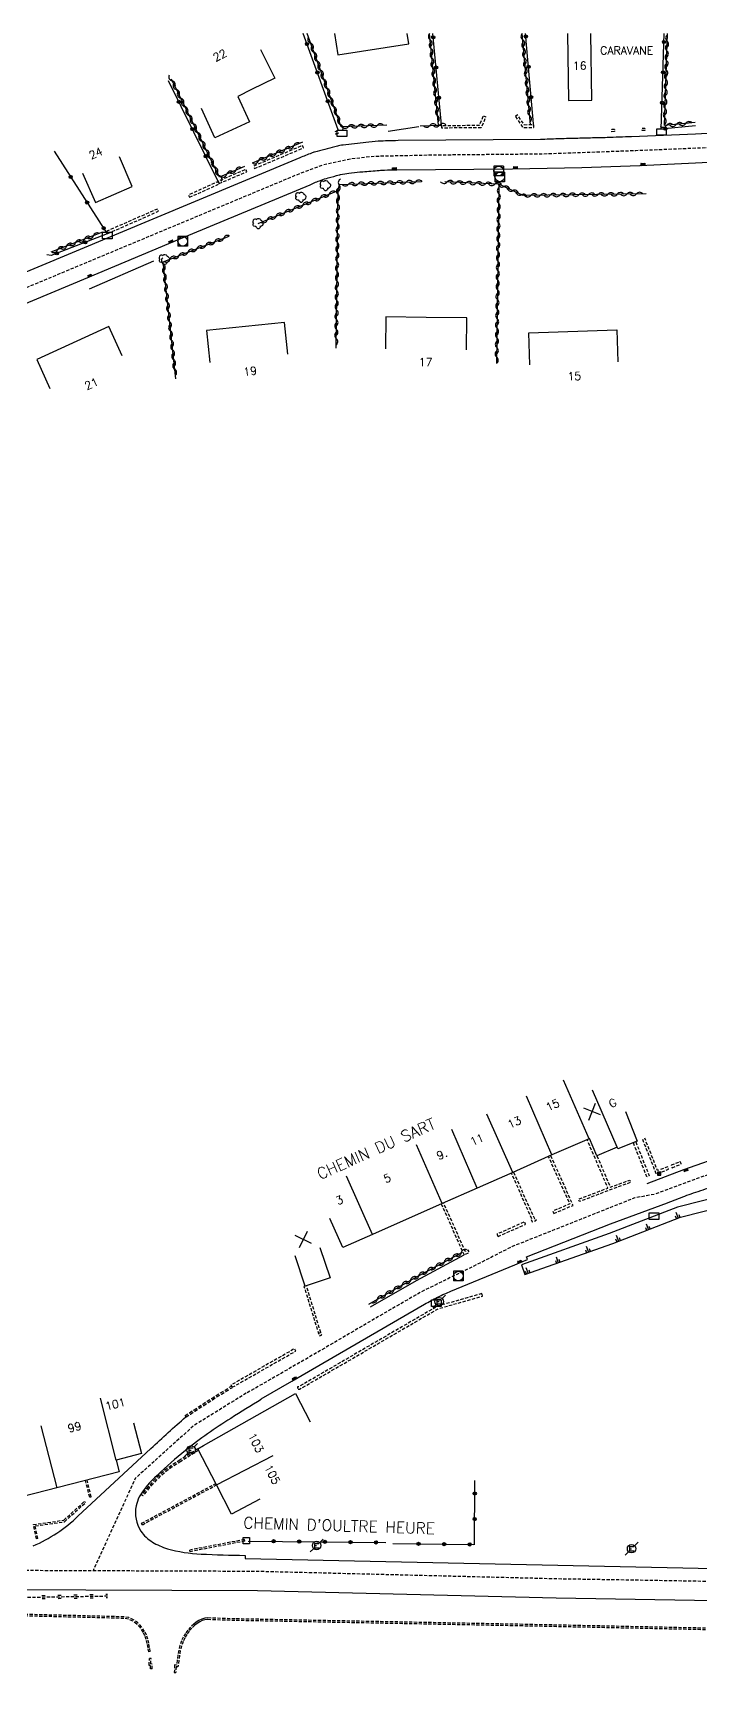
# Model space of a CAD drawing. Header units: millimetres. Extents: x 152000 to 153000, y 111999 to 113000.
# Drawn here: x 152423.6 to 152527.9, y 112739.6 to 113000 of the extents above; entities that cross this region are included whole.
import ezdxf
from ezdxf.enums import TextEntityAlignment as Align

# ---------------------------------------------------------------- set-up
doc = ezdxf.new("R2010")
doc.units = ezdxf.units.MM
doc.linetypes.add('DASHED', pattern=[0.75, 0.5, -0.25])
doc.layers.get('0').update_dxf_attribs({"linetype": 'CONTINUOUS'})
for name, color, linetype in [('W0001', 6, 'DASHED'), ('W0008', 7, 'CONTINUOUS'), ('W0100', 7, 'CONTINUOUS'), ('W0112', 1, 'DASHED'), ('W0211', 2, 'CONTINUOUS'), ('W0220', 5, 'DASHED'), ('W0300', 7, 'CONTINUOUS'), ('W0310', 3, 'CONTINUOUS'), ('W0322', 7, 'CONTINUOUS'), ('W0330', 7, 'CONTINUOUS'), ('W0400', 7, 'CONTINUOUS'), ('W0420', 7, 'CONTINUOUS'), ('W0471', 7, 'CONTINUOUS'), ('W0984', 7, 'CONTINUOUS'), ('W0989', 7, 'CONTINUOUS'), ('W0991', 7, 'CONTINUOUS'), ('W1102', 7, 'CONTINUOUS'), ('W1471', 7, 'CONTINUOUS')]:
    doc.layers.add(name, color=color, linetype=linetype)
doc.styles.get("Standard").update_dxf_attribs({"font": 'romans.shx', "width": 0.85})

# ---------------------------------------------------------------- blocks, each defined once
blk = doc.blocks.new('T400')
for p, q in [((-0.15, 0.3), (0.15, 0.3)), ((-0.15, -0.25), (-0.15, 0.3)), ((-0.15, 0.15), (0.15, 0.15)), ((-0.15, 0), (0.15, 0)), ((0.15, 0.3), (0.15, -0.25)), ((-0.15, -0.15), (0.15, -0.15)), ((-0.15, -0.25), (-0.15, -0.3)), ((-0.15, -0.3), (0.15, -0.3)), ((0.15, -0.3), (0.15, -0.25))]:
    blk.add_line(p, q)
blk = doc.blocks.new('T300')
for p, q in [((-0.8, 0.51), (-0.86, 0.34)), ((-0.86, 0.34), (-0.86, 0.17)), ((-0.86, 0.17), (-0.74, 0.06)), ((-0.69, 0.63), (-0.8, 0.51)), ((-0.8, -0.06), (-0.74, 0.06)), ((-0.74, 0.06), (-0.69, 0.11)), ((-0.57, 0.69), (-0.69, 0.63)), ((-0.46, 0.69), (-0.57, 0.69)), ((-0.29, 0.63), (-0.46, 0.69)), ((-0.29, 0.63), (-0.17, 0.74)), ((-0.23, 0.57), (-0.29, 0.63)), ((-0.17, 0.74), (-0.06, 0.8)), ((-0.06, 0.8), (0.06, 0.8)), ((0.06, 0.8), (0.23, 0.74)), ((0.23, 0.74), (0.34, 0.63)), ((0.34, 0.63), (0.4, 0.51)), ((0.46, 0.46), (0.34, 0.46)), ((0.4, 0.51), (0.4, 0.46)), ((0.57, 0.4), (0.46, 0.46)), ((0.57, 0.4), (0.69, 0.29)), ((0.69, 0.29), (0.74, 0.17)), ((0.74, 0.06), (0.69, -0.17)), ((0.74, 0.17), (0.74, 0.06)), ((-0.8, -0.17), (-0.8, -0.06)), ((-0.8, -0.23), (-0.8, -0.17)), ((-0.74, -0.34), (-0.8, -0.23)), ((-0.69, -0.4), (-0.74, -0.34)), ((-0.51, -0.46), (-0.69, -0.4)), ((-0.4, -0.46), (-0.51, -0.46)), ((-0.4, -0.46), (-0.34, -0.46)), ((-0.34, -0.46), (-0.34, -0.4)), ((-0.34, -0.51), (-0.34, -0.46)), ((-0.29, -0.63), (-0.34, -0.51)), ((-0.17, -0.74), (-0.29, -0.63)), ((-0.06, -0.8), (-0.17, -0.74)), ((0.06, -0.8), (-0.06, -0.8)), ((0.17, -0.74), (0.06, -0.8)), ((0.23, -0.69), (0.17, -0.74)), ((0.29, -0.46), (0.23, -0.46)), ((0.29, -0.63), (0.23, -0.69)), ((0.46, -0.4), (0.29, -0.46)), ((0.34, -0.51), (0.29, -0.63)), ((0.34, -0.51), (0.34, -0.46)), ((0.57, -0.34), (0.46, -0.4)), ((0.63, -0.29), (0.57, -0.34)), ((0.69, -0.17), (0.63, -0.29))]:
    blk.add_line(p, q)
blk = doc.blocks.new('T420')
for p, q in [((0.75, 0.75), (-0.75, 0.75)), ((-0.75, 0.75), (-0.75, -0.75)), ((0.75, 0.75), (0.75, -0.75)), ((0.75, -0.75), (-0.75, -0.75))]:
    blk.add_line(p, q)
blk.add_ellipse((0, 0), major_axis=(-0.53, 0.53), ratio=1, start_param=3.926991, end_param=10.210176)
blk = doc.blocks.new('t330o')
at = {"color": 0, "linetype": 'Continuous'}
for p, q in [((0.25, -0.25), (-0.25, 0.25)), ((-0.25, -0.25), (0.25, 0.25)), ((-0.25, 0.25), (-0.25, -0.25)), ((0.25, 0.25), (-0.25, 0.25)), ((0.25, -0.25), (0.25, 0.25)), ((-0.25, -0.25), (0.25, -0.25)), ((-0.25, -0.25), (-0.25, -0.25))]:
    blk.add_line(p, q, dxfattribs=at)
blk = doc.blocks.new('T471')
for p, q in [((-0.333334, 0.333334), (-0.333334, -0.333334)), ((-0.333334, 0.333334), (0.333334, 0.333334)), ((-0.333334, 0), (0, 0)), ((0.500001, 0.500001), (1.000002, 1.000002)), ((-0.500001, -0.500001), (-1.000002, -1.000002)), ((-0.333334, -0.333334), (0.333334, -0.333334))]:
    blk.add_line(p, q)
blk.add_ellipse((0, 0), major_axis=(0.471405, 0.471405), ratio=1, start_param=5.4977871438, end_param=11.780972451)
blk = doc.blocks.new('t211o')
at = {"color": 0, "linetype": 'Continuous'}
for p, q in [((-0.29, 0.5), (-0.29, 0)), ((0, 1), (0, 0)), ((0.29, 0.5), (0.29, 0))]:
    blk.add_line(p, q, dxfattribs=at)
blk = doc.blocks.new('t991o')
at = {"color": 0, "linetype": 'Continuous'}
for p, q in [((-1, 1), (1, -1)), ((-1, -1), (1, 1))]:
    blk.add_line(p, q, dxfattribs=at)
blk = doc.blocks.new('t322o')
at = {"color": 0, "linetype": 'Continuous'}
for radius in [0.25, 0.15]:
    blk.add_circle((0, 0), radius, dxfattribs=at)
blk = doc.blocks.new('t310o')
at = {"color": 0, "linetype": 'Continuous'}
for centre, start, end in [((-0.5, 0.38), 216.8699, 323.1304), ((0.5, -0.37), 36.8699, 143.1303)]:
    blk.add_arc(centre, 0.625, start, end, dxfattribs=at)
blk = doc.blocks.new('t112o')
at = {"color": 0, "linetype": 'Continuous'}
for p, q in [((-0.5, 0.5), (0.5, 0.5)), ((-0.5, -0.5), (-0.5, 0.5)), ((0.5, 0.5), (0.5, -0.5)), ((0.5, -0.5), (-0.5, -0.5))]:
    blk.add_line(p, q, dxfattribs=at)
blk = doc.blocks.new('T1471')
at = {"color": 0, "linetype": 'Continuous', "flags": 128}
blk.add_lwpolyline([(-0.75, -0.5), (-0.75, 0.5), (0.75, 0.5), (0.75, -0.5), (-0.75, -0.5)], dxfattribs=at)

msp = doc.modelspace()

# ---------------------------------------------------------------- linework, layer by layer
at = {"layer": 'W0001', "flags": 128}
for points in [[(152869.23, 113000), (152867.93, 112998.86), (152863.64, 112995.91), (152856.22, 112991.33), (152848.83, 112987.28), (152838.37, 112981.98), (152828.67, 112977.08), (152821.26, 112973.3), (152811.6, 112968.33), (152800.25, 112962.47), (152792.45, 112958.49), (152786.05, 112955.87), (152780.21, 112953.9), (152773.58, 112952.33), (152768.18, 112951.36), (152762.8, 112950.73), (152758.15, 112950.47), (152752.91, 112950.49), (152746.08, 112950.79), (152741.08, 112951.27), (152735.98, 112951.91), (152727.64, 112952.95), (152719.44, 112953.99), (152711.88, 112955.29), (152703.11, 112956.83), (152695.6, 112958.25), (152690.01, 112958.78), (152685.1, 112959), (152680.92, 112958.58), (152676.16, 112956.74), (152672.73, 112954.73), (152668.54, 112951.5), (152660.5, 112943.09), (152658.65, 112940.3), (152657.36, 112937.75), (152655.08, 112932.75), (152653.17, 112927.83), (152651.13, 112921.91), (152649.83, 112917.27), (152648.36, 112911.71), (152646.97, 112905.84), (152644.41, 112894.49), (152642.71, 112887.18), (152641.09, 112881.36), (152639.16, 112876.67), (152636.54, 112872.1), (152632.86, 112866.78), (152630.04, 112863.13), (152627.95, 112860.87), (152624.71, 112858.04), (152620.24, 112854.29), (152616.64, 112851.87), (152612.33, 112849.24), (152608.32, 112846.9), (152605.34, 112845.45), (152600.6, 112843.51), (152593.18, 112840.59), (152586.45, 112837.93), (152580.69, 112835.61), (152577.15, 112834.36), (152571.75, 112832.47), (152566.89, 112831.05), (152560.77, 112829.73), (152547.68, 112826.75), (152539.69, 112824.67), (152533.6, 112823.13), (152528.41, 112821.58), (152520.59, 112818.7), (152517.56, 112818.16), (152498.42, 112810.56), (152492.44, 112807.51), (152484.34, 112803.56), (152477.11, 112799.38), (152466.65, 112793.26), (152456.94, 112787.68)], [(152288.39, 112866.92), (152296.44, 112872.7), (152302, 112876.91), (152308.72, 112882.37), (152314.36, 112887.86), (152325.25, 112898.97), (152340.5, 112915.69), (152344.89, 112920.09), (152351.03, 112925.22), (152357.01, 112929.58), (152365.16, 112934.75), (152373.83, 112939.54), (152384.72, 112944.5), (152397.28, 112949.79), (152464.66, 112977.91), (152468.84, 112979.5), (152473.31, 112980.47), (152476.91, 112980.85), (152485.32, 112981.04), (152503.37, 112981.22), (152517.71, 112981.74), (152534.25, 112982.41), (152549.79, 112983.33), (152566.32, 112984.53), (152590.7, 112985.62), (152645.39, 112988.17), (152649.84, 112990.62)], [(152456.88, 112787.67), (152448.65, 112782.57), (152439.52, 112774.34), (152432.95, 112759.92)], [(152841.8, 112782.49), (152793.01, 112773.06), (152764.46, 112767.36), (152764.43, 112766.86), (152750.64, 112763.71), (152750.35, 112764.09), (152730.58, 112760.17), (152714.38, 112757.03), (152700.88, 112755.26), (152685.2, 112754.59), (152681.7, 112754.66), (152648.88, 112755.05), (152630.64, 112755.81), (152616.01, 112756.08), (152551.64, 112757.88), (152505.34, 112758.66), (152458.67, 112759.82), (152432.95, 112759.92), (152415.32, 112759.98), (152371.56, 112760.65), (152357.59, 112760.83), (152340.36, 112759.24), (152335.53, 112758.19), (152325, 112754.75), (152313.07, 112749.45), (152256.92, 112720.44), (152198.04, 112689.73), (152192.23, 112686.78), (152177.37, 112678.54), (152166.28, 112669.34), (152158.41, 112658.7), (152150.28, 112643.72), (152150.34, 112643.85), (152142.02, 112630.32), (152132.21, 112619.31), (152122.93, 112612.55), (152116.57, 112608.61), (152086.32, 112591.94), (152055.18, 112575.85), (152000.28, 112548.6), (152000, 112548.46)]]:
    msp.add_lwpolyline(points, dxfattribs=at)
at = {"layer": 'W0008', "flags": 128}
for points in [[(152548.9, 112985.46), (152527.07, 112984.27), (152517.05, 112983.88, -0.000893), (152513.25, 112983.74, -0.002623), (152511.96, 112983.71, -0.000031), (152509.29, 112983.64, 0.000035), (152506.89, 112983.58, 0.004079), (152504.22, 112983.49, -0.008007), (152502.86, 112983.46), (152488.03, 112983.32), (152480.6, 112983.27, 0.009607), (152477.47, 112983.16, 0.015782), (152475.57, 112983, 0.001611), (152472, 112982.57, 0.011639), (152471.51, 112982.5, 0.019952), (152470.7, 112982.32, 0.005111), (152467.55, 112981.48, 0.024738), (152467.07, 112981.32, 0.006335), (152465.24, 112980.59), (152448.89, 112973.78), (152423.7, 112963.26), (152404.46, 112955.24)], [(152417.76, 112955.91), (152432.13, 112961.89), (152446.38, 112967.86), (152466.87, 112976.39, -0.015263), (152468.55, 112977.1, -0.025862), (152469.67, 112977.46, -0.001984), (152471.4, 112977.91, -0.016494), (152471.61, 112977.96, -0.012159), (152472.91, 112978.17, -0.009262), (152474.62, 112978.38, -0.004323), (152475.07, 112978.42, -0.000755), (152477.65, 112978.63, -0.012543), (152478.45, 112978.68, -0.005176), (152480.4, 112978.72), (152498.46, 112978.89), (152509.32, 112979.07), (152518.37, 112979.4), (152530.26, 112979.96)], [(152459.18, 112786.78), (152463.97, 112789.53), (152484.74, 112801.57, -0.008037), (152485.74, 112802.12, -0.008009), (152486.75, 112802.65, -0.00809), (152487.89, 112803.19, -0.00978), (152488.85, 112803.61), (152498.84, 112807.72), (152500.79, 112808.53), (152500.64, 112808.98), (152513.77, 112814.12), (152522.68, 112817.41, 0.005594), (152525.39, 112818.44, -0.011353), (152526.72, 112818.93, -0.010635), (152529.77, 112819.9, -0.011945)], [(152459.22, 112786.7, 0.004122), (152454.45, 112783.73, 0.0272), (152447.36, 112778.72, 0.0195), (152442.97, 112774.83, 0.0871), (152440.16, 112771.46, 0.0672), (152439.67, 112770.05, 0.1896), (152440.41, 112766.12, 0.1104), (152442.21, 112764.42, 0.0622), (152444.55, 112763.38, 0.0615), (152449.82, 112762.55, 0.0117), (152456.68, 112762.34), (152456.7, 112761.86), (152537.28, 112760.13), (152577.26, 112759.38), (152577.32, 112759.8), (152613.78, 112759.08), (152613.76, 112758.68), (152652.2, 112757.15, 0.0039), (152672.67, 112756.84), (152676.13, 112756.75, 0.0127), (152695.77, 112757.13, 0.037), (152708.4, 112758.01)], [(152423.59, 112763.82, 0.0887), (152430.59, 112768.45), (152441.97, 112779.02, -0.0042), (152447.43, 112783.98)]]:
    msp.add_lwpolyline(points, format="xyb", dxfattribs=at)
for points in [[(152479.05, 112984.77), (152483.81, 112985.5)], [(152432.41, 112960.15), (152442.43, 112964.49)], [(152532.01, 112824.93), (152525.16, 112822.52), (152519.45, 112820.35)], [(152476.29, 112801.15), (152483.45, 112805.26), (152490.89, 112809.25)]]:
    msp.add_lwpolyline(points, dxfattribs=at)
at = {"layer": 'W0008'}
msp.add_lwpolyline([(152842.33, 112779.85), (152793.59, 112770.12), (152767.34, 112764.88), (152767.32, 112764.44), (152749.41, 112760.35), (152749.09, 112760.78), (152731.16, 112757.23, -0.0073), (152714.88, 112754.07, -0.0181), (152701.17, 112752.28, -0.0286), (152685.14, 112751.59), (152681.65, 112751.66), (152648.8, 112752.05), (152630.55, 112752.82), (152615.94, 112753.08), (152551.57, 112754.88), (152505.28, 112755.66), (152458.63, 112756.82), (152418.38, 112756.93)], format="xyb", dxfattribs=at)
at = {"layer": 'W0100', "flags": 128}
for points in [[(152470.67, 113000), (152471.18, 112996.67), (152482.27, 112998.37), (152482.02, 113000)], [(152507.05, 113000), (152507.22, 112989.52)], [(152507.22, 112989.52), (152510.87, 112989.58), (152510.7, 113000)], [(152459.12, 112997.52), (152461.34, 112993.04), (152457.7, 112991.24), (152455.56, 112990.18), (152457.38, 112986.22), (152451.97, 112983.73), (152449.88, 112988.27)], [(152431.3, 112978.21), (152433.3, 112973.63), (152439.05, 112976.13), (152437.05, 112980.72)], [(152437.5, 112949.68), (152435.43, 112954.23), (152424.14, 112949.1), (152426.2, 112944.55)], [(152463.36, 112949.9), (152462.85, 112954.87), (152450.67, 112953.61), (152451.19, 112948.64)], [(152491.27, 112950.58), (152491.34, 112955.58), (152484.98, 112955.67), (152478.7, 112955.75), (152478.64, 112950.75)], [(152501.18, 112948.24), (152501, 112953.24), (152514.75, 112953.73), (152514.93, 112948.73)], [(152516.1, 112831.65), (152517.95, 112827), (152514.92, 112825.8), (152514.79, 112826.1), (152511.65, 112824.74), (152510.49, 112827.42), (152510.43, 112827.4), (152504.61, 112824.88), (152498.5, 112822.12), (152492.96, 112819.67), (152487.46, 112817.28), (152476.57, 112812.43), (152471.96, 112810.39), (152469.94, 112814.97)], [(152468.39, 112810.44), (152469.98, 112805.7), (152466.08, 112804.39), (152464.49, 112809.13)], [(152459, 112771.09), (152454.56, 112768.79), (152452.21, 112773.33), (152449.32, 112778.97), (152450.21, 112779.47), (152464.55, 112787.61), (152466.85, 112783.17)], [(152439.26, 112783.06), (152440.5, 112778.22), (152436.57, 112777.21), (152437.03, 112775.4), (152416.11, 112770.03), (152414.87, 112774.87)]]:
    msp.add_lwpolyline(points, dxfattribs=at)
at = {"layer": 'W0112'}
for p, q in [((152450.78, 112786.42), (152451.48, 112786.86)), ((152451.48, 112786.86), (152452.17, 112787.3)), ((152451.61, 112786.65), (152452.3, 112787.09)), ((152452.17, 112787.3), (152452.87, 112787.73)), ((152452.3, 112787.09), (152453, 112787.52)), ((152452.87, 112787.73), (152453.57, 112788.16)), ((152453, 112787.52), (152453.7, 112787.95)), ((152453.57, 112788.16), (152454.28, 112788.58)), ((152453.7, 112787.95), (152454.41, 112788.37)), ((152454.28, 112788.58), (152454.57, 112788.75)), ((152454.41, 112788.37), (152454.68, 112788.52)), ((152447.35, 112784.17), (152448.03, 112784.62)), ((152447.49, 112783.96), (152447.35, 112784.17)), ((152447.49, 112783.96), (152448.17, 112784.41)), ((152448.03, 112784.62), (152448.72, 112785.07)), ((152448.17, 112784.41), (152448.86, 112784.86)), ((152448.72, 112785.07), (152449.41, 112785.52)), ((152448.86, 112784.86), (152449.54, 112785.31)), ((152449.41, 112785.52), (152450.09, 112785.97)), ((152449.54, 112785.31), (152450.23, 112785.76)), ((152450.09, 112785.97), (152450.78, 112786.42)), ((152450.23, 112785.76), (152450.92, 112786.21)), ((152450.92, 112786.21), (152451.61, 112786.65)), ((152449.32, 112778.97), (152446.52, 112777.23)), ((152445.17, 112776.35), (152444.52, 112775.88)), ((152445.84, 112776.8), (152445.17, 112776.35)), ((152445.97, 112776.59), (152445.31, 112776.15)), ((152446.52, 112777.23), (152445.84, 112776.8)), ((152446.65, 112777.02), (152445.97, 112776.59)), ((152449.44, 112778.75), (152446.65, 112777.02)), ((152432.43, 112771.42), (152431.75, 112774.04)), ((152432.67, 112771.48), (152432, 112774.1)), ((152442.13, 112773.69), (152441.58, 112773.07)), ((152442.69, 112774.29), (152442.13, 112773.69)), ((152442.87, 112774.12), (152442.31, 112773.52)), ((152443.28, 112774.86), (152442.69, 112774.29)), ((152443.45, 112774.68), (152442.87, 112774.12)), ((152443.89, 112775.39), (152443.28, 112774.86)), ((152444.05, 112775.19), (152443.45, 112774.68)), ((152444.52, 112775.88), (152443.89, 112775.39)), ((152444.67, 112775.68), (152444.05, 112775.19)), ((152445.31, 112776.15), (152444.67, 112775.68)), ((152432.43, 112771.42), (152432.67, 112771.48)), ((152441.05, 112772.44), (152440.52, 112771.8)), ((152440.72, 112771.64), (152440.52, 112771.8)), ((152440.53, 112767.35), (152452.1, 112773.55)), ((152440.65, 112767.13), (152452.21, 112773.33)), ((152441.24, 112772.28), (152440.72, 112771.64)), ((152441.58, 112773.07), (152441.05, 112772.44)), ((152441.77, 112772.91), (152441.24, 112772.28)), ((152442.31, 112773.52), (152441.77, 112772.91)), ((152428.37, 112767.84), (152431.58, 112770.75)), ((152428.49, 112767.6), (152431.75, 112770.57)), ((152431.75, 112770.57), (152431.58, 112770.75)), ((152423.62, 112767.14), (152428.37, 112767.84)), ((152424.09, 112764.9), (152423.62, 112767.14)), ((152423.92, 112766.93), (152428.49, 112767.6)), ((152424.34, 112764.95), (152423.92, 112766.93)), ((152440.65, 112767.13), (152440.53, 112767.35)), ((152424.34, 112764.95), (152424.09, 112764.9)), ((152456.6, 112764.81), (152448.04, 112763.16)), ((152456.65, 112764.56), (152448.09, 112762.91)), ((152456.65, 112764.56), (152456.6, 112764.81)), ((152448.09, 112762.91), (152448.04, 112763.16)), ((152437.77, 112752.74), (152422.06, 112753.12)), ((152437.77, 112752.49), (152422.31, 112752.87)), ((152438.55, 112752.61), (152437.77, 112752.74)), ((152438.47, 112752.37), (152437.77, 112752.49)), ((152439.15, 112752.06), (152438.47, 112752.37)), ((152439.28, 112752.27), (152438.55, 112752.61)), ((152439.78, 112751.59), (152439.15, 112752.06)), ((152439.95, 112751.78), (152439.28, 112752.27)), ((152440.33, 112751.01), (152439.78, 112751.59)), ((152440.52, 112751.16), (152439.95, 112751.78)), ((152440.77, 112750.35), (152440.33, 112751.01)), ((152440.99, 112750.47), (152440.52, 112751.16)), ((152441.05, 112749.77), (152440.77, 112750.35)), ((152441.28, 112749.87), (152440.99, 112750.47)), ((152447.74, 112750.66), (152447.36, 112750.13)), ((152447.94, 112750.51), (152447.57, 112750)), ((152448.17, 112751.15), (152447.74, 112750.66)), ((152448.35, 112750.98), (152447.94, 112750.51)), ((152448.66, 112751.61), (152448.17, 112751.15)), ((152448.82, 112751.42), (152448.35, 112750.98)), ((152449.06, 112751.92), (152448.66, 112751.61)), ((152449.2, 112751.71), (152448.82, 112751.42)), ((152449.48, 112752.18), (152449.06, 112751.92)), ((152449.6, 112751.96), (152449.2, 112751.71)), ((152449.92, 112752.39), (152449.48, 112752.18)), ((152450.01, 112752.16), (152449.6, 112751.96)), ((152450.38, 112752.52), (152449.92, 112752.39)), ((152450.42, 112752.28), (152450.01, 112752.16)), ((152450.85, 112752.56), (152450.38, 112752.52)), ((152450.84, 112752.31), (152450.42, 112752.28)), ((152455.11, 112752.17), (152450.84, 112752.31)), ((152455.12, 112752.42), (152450.85, 112752.56)), ((152500.06, 112751.31), (152455.11, 112752.17)), ((152500.06, 112751.56), (152455.12, 112752.42)), ((152616.37, 112749.14), (152500.06, 112751.56)), ((152616.37, 112748.89), (152500.06, 112751.31)), ((152441.26, 112749.18), (152441.05, 112749.77)), ((152441.41, 112748.56), (152441.26, 112749.18)), ((152441.5, 112749.25), (152441.28, 112749.87)), ((152441.53, 112747.92), (152441.41, 112748.56)), ((152441.65, 112748.61), (152441.5, 112749.25)), ((152441.63, 112747.27), (152441.53, 112747.92)), ((152441.77, 112747.96), (152441.65, 112748.61)), ((152441.88, 112747.31), (152441.77, 112747.96)), ((152446.52, 112748.27), (152446.33, 112747.52)), ((152446.77, 112749), (152446.52, 112748.27)), ((152446.76, 112748.2), (152446.57, 112747.47)), ((152447, 112748.9), (152446.76, 112748.2)), ((152447.04, 112749.58), (152446.77, 112749)), ((152447.26, 112749.46), (152447, 112748.9)), ((152447.36, 112750.13), (152447.04, 112749.58)), ((152447.57, 112750), (152447.26, 112749.46)), ((152441.88, 112747.31), (152441.63, 112747.27)), ((152441.69, 112745.15), (152441.76, 112746.24)), ((152441.94, 112745.13), (152441.69, 112745.15)), ((152442.01, 112746.22), (152441.76, 112746.24)), ((152441.94, 112744.6), (152441.94, 112745.13)), ((152441.96, 112745.38), (152442.01, 112746.22)), ((152442.18, 112745.36), (152441.96, 112745.38)), ((152442.19, 112744.6), (152442.18, 112745.36)), ((152445.69, 112745.22), (152445.62, 112744.03)), ((152445.99, 112745.18), (152445.69, 112745.22)), ((152446.08, 112745.97), (152445.99, 112745.18)), ((152446.19, 112746.75), (152446.08, 112745.97)), ((152446.33, 112747.52), (152446.19, 112746.75)), ((152446.33, 112745.94), (152446.21, 112744.91)), ((152446.44, 112746.71), (152446.33, 112745.94)), ((152446.57, 112747.47), (152446.44, 112746.71)), ((152442.19, 112744.6), (152441.94, 112744.6)), ((152445.62, 112744.03), (152445.87, 112744.02)), ((152445.93, 112744.94), (152445.87, 112744.02)), ((152446.21, 112744.91), (152445.93, 112744.94))]:
    msp.add_line(p, q, dxfattribs=at)
at = {"layer": 'W0112', "flags": 128}
for points in [[(152493.92, 112987.16), (152494.29, 112987.01), (152493.57, 112985.28), (152487.42, 112985.23), (152487.42, 112985.63), (152493.31, 112985.68)], [(152498.93, 112987.06), (152500.1, 112985.31), (152501.8, 112985.32), (152501.8, 112985.72), (152500.32, 112985.71), (152499.26, 112987.28)], [(152470.85, 112984.28), (152471.26, 112984.43), (152471.12, 112984.8), (152470.71, 112984.66)], [(152514.4, 112984.68), (152514, 112984.66), (152513.98, 112985.06), (152514.38, 112985.08)], [(152519.13, 112984.84), (152518.73, 112984.84), (152518.73, 112985.24), (152519.12, 112985.24)], [(152458.17, 112978.91), (152465.83, 112982.14), (152465.67, 112982.51), (152458.01, 112979.28)], [(152448, 112974.42), (152452.59, 112976.48), (152452.43, 112976.84), (152447.84, 112974.78)], [(152452.65, 112976.57), (152456.96, 112978.41), (152456.8, 112978.78), (152452.5, 112976.94)], [(152435.24, 112968.76), (152443.15, 112972.23), (152442.99, 112972.59), (152435.08, 112969.12)], [(152504.91, 112815.73), (152507.94, 112817), (152504.42, 112824.79), (152504.06, 112824.63), (152507.4, 112817.21), (152504.76, 112816.1)], [(152523.4, 112822.88), (152524.83, 112823.46), (152524.68, 112823.83), (152523.25, 112823.25)], [(152496.21, 112812.13), (152500.51, 112814.05), (152500.35, 112814.41), (152496.04, 112812.5)], [(152493.68, 112803.21), (152486.72, 112801.24), (152465.09, 112788.67), (152464.88, 112788.68), (152464.86, 112788.28), (152465.18, 112788.27), (152486.87, 112800.87), (152493.79, 112802.82)], [(152468.36, 112796.61), (152468.7, 112796.8), (152468.5, 112797.15), (152468.17, 112796.96)], [(152454.69, 112788.58), (152464.61, 112794.25), (152464.41, 112794.6), (152454.49, 112788.93)]]:
    msp.add_lwpolyline(points, close=True, dxfattribs=at)
for points in [[(152511.65, 112824.74), (152513.74, 112819.84), (152516.77, 112820.94), (152516.91, 112820.57), (152513.7, 112819.4), (152508.91, 112817.58), (152508.77, 112817.96), (152513.36, 112819.7), (152510.12, 112827.26)], [(152517.72, 112826.91), (152519.81, 112821.62), (152519.45, 112821.47), (152517.35, 112826.76)], [(152518.76, 112827.32), (152520.9, 112821.92), (152522.85, 112822.63), (152522.71, 112823), (152521.13, 112822.43), (152519.13, 112827.47)], [(152498.61, 112822.17), (152501.88, 112814.94), (152501.98, 112814.99), (152502.15, 112814.62), (152501.58, 112814.36), (152501.41, 112814.72), (152501.52, 112814.77), (152498.31, 112822.03)], [(152487.34, 112817.23), (152490.89, 112809.25), (152491.73, 112809.65), (152491.55, 112810.01), (152491.09, 112809.79), (152487.7, 112817.39)], [(152466.08, 112804.39), (152465.89, 112804.34), (152468.17, 112796.96)], [(152468.5, 112797.15), (152466.27, 112804.46)]]:
    msp.add_lwpolyline(points, dxfattribs=at)
at = {"layer": 'W0211', "flags": 128}
msp.add_lwpolyline([(152548.3, 112821.85), (152547.06, 112822.51), (152524.23, 112816.72), (152513.54, 112812.59), (152499.86, 112807.73), (152500.41, 112806.18), (152514.12, 112811.04), (152524.73, 112815.14), (152548.32, 112821.13)], dxfattribs=at)
at = {"layer": 'W0220'}
for p, q in [((152435.22, 112755.95), (152421.64, 112755.72)), ((152425.21, 112756.03), (152424.96, 112756.03)), ((152425.22, 112755.53), (152424.97, 112755.53)), ((152425.46, 112756.04), (152425.21, 112756.03)), ((152425.47, 112755.54), (152425.22, 112755.53)), ((152427.71, 112756.08), (152427.46, 112756.07)), ((152427.72, 112755.58), (152427.47, 112755.57)), ((152427.96, 112756.08), (152427.71, 112756.08)), ((152427.97, 112755.58), (152427.72, 112755.58)), ((152430.21, 112756.12), (152429.96, 112756.11)), ((152430.22, 112755.62), (152429.97, 112755.61)), ((152430.46, 112756.12), (152430.21, 112756.12)), ((152430.47, 112755.62), (152430.22, 112755.62)), ((152432.71, 112756.16), (152432.46, 112756.16)), ((152432.72, 112755.66), (152432.47, 112755.66)), ((152432.96, 112756.17), (152432.71, 112756.16)), ((152432.97, 112755.67), (152432.72, 112755.66)), ((152435.21, 112756.2), (152434.96, 112756.2)), ((152435.22, 112755.7), (152434.97, 112755.7))]:
    msp.add_line(p, q, dxfattribs=at)
at = {"layer": 'W0310', "flags": 128}
for points in [[(152478.81, 112985.69), (152471.7, 112985.44), (152466.38, 113000)], [(152486.88, 112985.68), (152485.52, 113000)], [(152501.27, 112985.72), (152500, 113000)], [(152527.01, 112986.09), (152522.22, 112985.62), (152522.67, 113000)], [(152456.6, 112979.24), (152452.71, 112977.57), (152445.17, 112992.85)], [(152484.06, 112985.57), (152487.26, 112985.7)], [(152465.67, 112983.05), (152457.82, 112979.74)], [(152470.91, 112950.85), (152471.22, 112975.49), (152471.42, 112976.4), (152484.27, 112976.87)], [(152519.34, 112974.97), (152500.13, 112974.71), (152496.35, 112976.46), (152487.87, 112976.83)], [(152458.76, 112970.32), (152471.22, 112975.49)], [(152496.35, 112976.46), (152495.98, 112948.52)], [(152434.4, 112968.97), (152426.35, 112965.83)], [(152445.86, 112946.08), (152443.89, 112964.33), (152454.23, 112968.36)], [(152476.04, 112801.58), (152483.21, 112805.7), (152490.66, 112809.69)]]:
    msp.add_lwpolyline(points, dxfattribs=at)
at = {"layer": 'W0322'}
for p, q in [((152492.53, 112764), (152492.58, 112774.03)), ((152457.15, 112764.58), (152478.7, 112764.34)), ((152479.78, 112764.19), (152492.35, 112764.03))]:
    msp.add_line(p, q, dxfattribs=at)
at = {"layer": 'W0322', "flags": 128}
for points in [[(152471.25, 112984.98), (152465.76, 113000)], [(152487.42, 112985.23), (152486.03, 113000)], [(152501.8, 112985.32), (152500.51, 113000)], [(152527.06, 112985.59), (152521.71, 112985.07), (152522.17, 113000)], [(152452.65, 112976.57), (152444.72, 112992.63)], [(152426.89, 112981.6), (152435.15, 112968.72), (152426.39, 112965.31), (152425.72, 112965.46)]]:
    msp.add_lwpolyline(points, dxfattribs=at)
at = {"layer": 'W1102'}
for p, q in [((152436.57, 112777.21), (152434.08, 112786.89)), ((152427.32, 112772.9), (152424.83, 112782.59)), ((152452.21, 112773.33), (152461.09, 112777.93))]:
    msp.add_line(p, q, dxfattribs=at)
at = {"layer": 'W1102', "flags": 128}
for points in [[(152510.43, 112827.4), (152506.45, 112836.57)], [(152504.61, 112824.88), (152500.64, 112834.05)], [(152514.79, 112826.1), (152510.94, 112834.97)], [(152498.5, 112822.12), (152494.46, 112831.26)], [(152492.96, 112819.67), (152488.97, 112828.84)], [(152487.46, 112817.28), (152483.48, 112826.45)], [(152476.57, 112812.43), (152472.53, 112821.58)]]:
    msp.add_lwpolyline(points, dxfattribs=at)

# ---------------------------------------------------------------- block references
at = {"layer": 'W0112'}
msp.add_blockref('t112o', (152456.9, 112764.62), dxfattribs=at)
at = {"layer": 'W0211'}
for p, rotation in [((152524.35, 112814.99), 21.08727006070883), ((152519.69, 112813.19), 21.08727006070883), ((152510.32, 112809.7), 19.5540881310787), ((152515.02, 112811.39), 21.08727006070883), ((152505.61, 112808.02), 19.5540881310787), ((152500.9, 112806.35), 19.5540881310787)]:
    msp.add_blockref('t211o', p, dxfattribs=dict(at, rotation=rotation))
at = {"layer": 'W0300'}
for p in [(152469.27, 112976.25), (152465.44, 112974.43), (152458.76, 112970.32), (152444.12, 112964.7)]:
    msp.add_blockref('T300', p, dxfattribs=at)
at = {"layer": 'W0310'}
for p, rotation in [((152466.93, 112998.48), 110.0720094820888), ((152467.45, 112997.07), 110.0720094820888), ((152485.62, 112999), 95.40101725204295), ((152485.75, 112997.63), 95.40101725204295), ((152500.09, 112999), 95.04986891830711), ((152500.21, 112997.67), 95.04986891830711), ((152522.59, 112997.3), 88.21579721746325), ((152522.63, 112998.8), 88.21579721746325), ((152467.96, 112995.66), 110.0720094820888), ((152468.48, 112994.25), 110.0720094820888), ((152485.89, 112996.13), 95.40101725204295), ((152486.03, 112994.64), 95.40101725204295), ((152500.34, 112996.18), 95.04986891830711), ((152500.47, 112994.68), 95.04986891830711), ((152522.49, 112994.3), 88.21579721746325), ((152522.54, 112995.8), 88.21579721746325), ((152445.29, 112992.61), 116.2886981180866), ((152468.99, 112992.84), 110.0720094820888), ((152469.51, 112991.43), 110.0720094820888), ((152486.17, 112993.15), 95.40101725204295), ((152486.31, 112991.65), 95.40101725204295), ((152500.61, 112993.19), 95.04986891830711), ((152500.74, 112991.7), 95.04986891830711), ((152522.45, 112992.8), 88.21579721746325), ((152445.95, 112991.27), 116.2886981180866), ((152446.61, 112989.92), 116.2886981180866), ((152470.02, 112990.02), 110.0720094820888), ((152486.45, 112990.16), 95.40101725204295), ((152500.87, 112990.2), 95.04986891830711), ((152522.35, 112989.81), 88.21579721746325), ((152522.4, 112991.3), 88.21579721746325), ((152447.28, 112988.58), 116.2886981180866), ((152447.94, 112987.23), 116.2886981180866), ((152470.54, 112988.61), 110.0720094820888), ((152471.05, 112987.2), 110.0720094820888), ((152486.6, 112988.67), 95.40101725204295), ((152486.74, 112987.17), 95.40101725204295), ((152501, 112988.71), 95.04986891830711), ((152501.13, 112987.21), 95.04986891830711), ((152522.26, 112986.81), 88.21579721746325), ((152522.31, 112988.31), 88.21579721746325), ((152448.61, 112985.89), 116.2886981180866), ((152449.27, 112984.54), 116.2886981180866), ((152471.57, 112985.8), 110.0720094820888), ((152472.82, 112985.48), 181.9710781258438), ((152474.32, 112985.53), 181.9710781258438), ((152475.82, 112985.58), 181.9710781258438), ((152477.31, 112985.63), 181.9710781258438), ((152485.56, 112985.63), 2.224112386040921), ((152487.06, 112985.69), 2.224112386040921), ((152522.53, 112985.65), 185.5641430618001), ((152524.03, 112985.79), 185.5641430618001), ((152525.52, 112985.94), 185.5641430618001), ((152449.94, 112983.2), 116.2886981180866), ((152450.6, 112981.85), 116.2886981180866), ((152462.9, 112981.88), 202.8511145443977), ((152464.29, 112982.47), 202.8511145443977), ((152451.27, 112980.51), 116.2886981180866), ((152451.93, 112979.16), 116.2886981180866), ((152458.76, 112980.14), 202.8511145443977), ((152460.14, 112980.72), 202.8511145443977), ((152461.52, 112981.3), 202.8511145443977), ((152452.59, 112977.82), 116.2886981180866), ((152453.84, 112978.06), 203.1438718238066), ((152455.22, 112978.65), 203.1438718238066), ((152471.41, 112976.32), 77.61791148244355), ((152472.84, 112976.45), 2.087162728850591), ((152474.34, 112976.51), 2.087162728850591), ((152475.84, 112976.56), 2.087162728850591), ((152477.34, 112976.62), 2.087162728850591), ((152478.84, 112976.67), 2.087162728850591), ((152480.34, 112976.73), 2.087162728850591), ((152481.84, 112976.78), 2.087162728850591), ((152483.34, 112976.84), 2.087162728850591), ((152488.24, 112976.82), 177.4829337021202), ((152489.74, 112976.75), 177.4829337021202), ((152491.23, 112976.69), 177.4829337021202), ((152492.73, 112976.62), 177.4829337021202), ((152494.23, 112976.55), 177.4829337021202), ((152495.73, 112976.49), 177.4829337021202), ((152497.15, 112976.09), 155.0644885966807), ((152467.08, 112973.77), 22.54636444794799), ((152468.46, 112974.35), 22.54636444794799), ((152469.85, 112974.92), 22.54636444794799), ((152471.2, 112973.34), 89.26810344265486), ((152471.22, 112974.84), 89.26810344265486), ((152496.31, 112973.46), 269.2352139986131), ((152496.33, 112974.96), 269.2352139986131), ((152498.51, 112975.46), 155.0644885966807), ((152499.87, 112974.83), 155.0644885966807), ((152501.34, 112974.72), 180.7985526838324), ((152502.84, 112974.74), 180.7985526838324), ((152504.34, 112974.76), 180.7985526838324), ((152505.84, 112974.78), 180.7985526838324), ((152507.34, 112974.81), 180.7985526838324), ((152508.84, 112974.83), 180.7985526838324), ((152510.34, 112974.85), 180.7985526838324), ((152511.84, 112974.87), 180.7985526838324), ((152513.34, 112974.89), 180.7985526838324), ((152514.84, 112974.91), 180.7985526838324), ((152516.34, 112974.93), 180.7985526838324), ((152517.84, 112974.95), 180.7985526838324), ((152461.53, 112971.47), 22.54636444794799), ((152462.92, 112972.04), 22.54636444794799), ((152464.3, 112972.62), 22.54636444794799), ((152465.69, 112973.19), 22.54636444794799), ((152471.18, 112971.84), 89.26810344265486), ((152496.29, 112971.96), 269.2352139986131), ((152433, 112968.42), 201.2677543747788), ((152460.15, 112970.89), 22.54636444794799), ((152471.14, 112968.84), 89.26810344265486), ((152471.16, 112970.34), 89.26810344265486), ((152496.25, 112968.96), 269.2352139986131), ((152496.27, 112970.46), 269.2352139986131), ((152427.41, 112966.25), 201.2677543747788), ((152428.81, 112966.79), 201.2677543747788), ((152430.21, 112967.33), 201.2677543747788), ((152431.61, 112967.88), 201.2677543747788), ((152447.75, 112965.84), 21.26600841694562), ((152449.15, 112966.38), 21.26600841694562), ((152450.55, 112966.92), 21.26600841694562), ((152451.95, 112967.47), 21.26600841694562), ((152453.35, 112968.01), 21.26600841694562), ((152471.1, 112965.85), 89.26810344265486), ((152471.12, 112967.35), 89.26810344265486), ((152496.21, 112965.96), 269.2352139986131), ((152496.23, 112967.46), 269.2352139986131), ((152443.93, 112963.98), 96.14686701055744), ((152444.96, 112964.75), 21.26600841694562), ((152446.36, 112965.29), 21.26600841694562), ((152471.06, 112962.85), 89.26810344265486), ((152471.08, 112964.35), 89.26810344265486), ((152496.17, 112962.96), 269.2352139986131), ((152496.19, 112964.46), 269.2352139986131), ((152444.09, 112962.49), 96.14686701055744), ((152444.25, 112961), 96.14686701055744), ((152471.04, 112961.35), 89.26810344265486), ((152496.15, 112961.46), 269.2352139986131), ((152444.41, 112959.5), 96.14686701055744), ((152444.57, 112958.01), 96.14686701055744), ((152471, 112958.35), 89.26810344265486), ((152471.02, 112959.85), 89.26810344265486), ((152496.11, 112958.46), 269.2352139986131), ((152496.13, 112959.96), 269.2352139986131), ((152444.73, 112956.52), 96.14686701055744), ((152444.9, 112955.03), 96.14686701055744), ((152470.97, 112955.35), 89.26810344265486), ((152470.99, 112956.85), 89.26810344265486), ((152496.07, 112955.46), 269.2352139986131), ((152496.09, 112956.96), 269.2352139986131), ((152445.06, 112953.54), 96.14686701055744), ((152470.93, 112952.35), 89.26810344265486), ((152470.95, 112953.85), 89.26810344265486), ((152496.03, 112952.46), 269.2352139986131), ((152496.05, 112953.96), 269.2352139986131), ((152445.22, 112952.05), 96.14686701055744), ((152445.38, 112950.56), 96.14686701055744), ((152496.01, 112950.96), 269.2352139986131), ((152445.54, 112949.06), 96.14686701055744), ((152445.7, 112947.57), 96.14686701055744), ((152495.99, 112949.46), 269.2352139986131), ((152490.47, 112809.59), 28.17602078055815), ((152486.5, 112807.46), 28.17602078055815), ((152487.82, 112808.17), 28.17602078055815), ((152489.15, 112808.88), 28.17602078055815), ((152481.25, 112804.57), 29.8876942102815), ((152482.55, 112805.32), 29.8876942102815), ((152483.86, 112806.05), 28.17602078055815), ((152485.18, 112806.76), 28.17602078055815), ((152477.34, 112802.33), 29.8876942102815), ((152478.65, 112803.08), 29.8876942102815), ((152479.95, 112803.82), 29.8876942102815)]:
    msp.add_blockref('t310o', p, dxfattribs=dict(at, rotation=rotation))
at = {"layer": 'W0322'}
for p, rotation in [((152466.36, 112998.36), 110.0720094820563), ((152486.08, 112999.41), 95.4010172520283), ((152500.55, 112999.52), 95.0498689182949), ((152522.13, 112998.68), 88.21579721744634), ((152486.53, 112994.69), 95.4010172520283), ((152500.97, 112994.79), 95.0498689182949), ((152467.99, 112993.9), 110.0720094820563), ((152521.98, 112993.93), 88.21579721744634), ((152469.62, 112989.44), 110.0720094820563), ((152486.98, 112989.96), 95.4010172520283), ((152501.38, 112990.06), 95.0498689182949), ((152446.34, 112989.34), 116.2886981181098), ((152521.83, 112989.18), 88.21579721744634), ((152448.45, 112985.09), 116.2886981181098), ((152522.33, 112985.13), 185.5641430618648), ((152450.55, 112980.83), 116.2886981181098), ((152429.45, 112977.6), 302.7058289386825), ((152432.02, 112973.6), 302.7058289386825), ((152434.59, 112969.6), 302.7058289386825), ((152431.7, 112967.38), 201.2677543747615), ((152427.28, 112965.66), 201.2677543747615), ((152492.57, 112772), 89.70217964221729), ((152492.55, 112768), 89.70217964221729), ((152461.15, 112764.54), 359.3671185278724), ((152465.15, 112764.49), 359.3671185278724), ((152469.15, 112764.45), 359.3671185278724), ((152473.15, 112764.4), 359.3671185278724), ((152477.15, 112764.36), 359.3671185278724), ((152483.78, 112764.14), 359.2667758211583), ((152487.78, 112764.09), 359.2667758211583), ((152491.78, 112764.04), 359.2667758211583)]:
    msp.add_blockref('t322o', p, dxfattribs=dict(at, rotation=rotation))
at = {"layer": 'W0330'}
msp.add_blockref('t330o', (152521.36, 112821.94), dxfattribs=at)
at = {"layer": 'W0400'}
for p, rotation in [((152518.83, 112979.57), 272.6906358936762), ((152480.02, 112978.86), 90.7046407119718), ((152498.9, 112979.05), 270.9104447547689), ((152445.13, 112967.5), 112.7519973758149), ((152432.44, 112962.18), 292.7519973758149), ((152525.54, 112822.49), 289.2626697708108), ((152499.59, 112808.19), 292.6399453006454), ((152464.37, 112789.93), 300.1042984378145)]:
    msp.add_blockref('T400', p, dxfattribs=dict(at, rotation=rotation))
at = {"layer": 'W0420'}
for p in [(152496.3, 112978.53), (152496.48, 112977.61), (152446.96, 112967.54), (152490.01, 112805.95)]:
    msp.add_blockref('T420', p, dxfattribs=at)
at = {"layer": 'W0471'}
for p in [(152487, 112801.96), (152448.25, 112778.79), (152467.87, 112763.87), (152517.07, 112763.38)]:
    msp.add_blockref('T471', p, dxfattribs=at)
at = {"layer": 'W0991'}
for p, rotation in [((152510.9, 112831.64), 113.4091070885604), ((152465.8, 112811.68), 108.6032394015062)]:
    msp.add_blockref('t991o', p, dxfattribs=dict(at, rotation=rotation))
at = {"layer": 'W1471'}
for p in [(152471.85, 112984.42), (152521.74, 112984.62), (152435.17, 112968.45), (152520.55, 112815.31), (152486.55, 112801.72)]:
    msp.add_blockref('T1471', p, dxfattribs=at)

# ---------------------------------------------------------------- texts
at = {"layer": 'W0984'}
msp.add_text('CARAVANE', height=1.25, dxfattribs=at).set_placement((152516.31, 112997.36), align=Align.MIDDLE)
at = {"layer": 'W0989'}
for s, rotation, p in [('CHEMIN DU SART', 24.0147, (152477.17, 112825.83)), ("CHEMIN D'OULTRE HEURE", 358.2613, (152471.38, 112766.99))]:
    msp.add_text(s, height=1.75, rotation=rotation, dxfattribs=at).set_placement(p, align=Align.MIDDLE)
at = {"layer": 'W0991'}
for s, rotation, p in [('22', 26.2887, (152452.74, 112996.6)), ('16', 0.9121, (152508.96, 112994.97)), ('24', 23.5784, (152433.37, 112981.3)), ('17', 359.2352, (152484.89, 112948.67)), ('21', 24.4197, (152432.68, 112945.29)), ('19', 5.8863, (152457.48, 112947.28)), ('15', 2.0536, (152508.12, 112946.49)), ('15', 23.9633, (152504.73, 112832.67)), ('G', 23.9633, (152514.12, 112832.99)), ('13', 23.9633, (152498.75, 112829.97)), ('11', 23.9633, (152492.9, 112827.27)), ('9.', 23.9633, (152487.44, 112824.96)), ('5', 23.9633, (152478.89, 112821.23)), ('3', 23.9633, (152471.43, 112817.81)), ('101', 14.3917, (152436.42, 112785.95)), ('99', 14.3928, (152430.06, 112782.38)), ('103', 297.1134, (152458.39, 112779.91)), ('105', 297.375, (152460.94, 112774.97))]:
    msp.add_text(s, height=1.25, rotation=rotation, dxfattribs=at).set_placement(p, align=Align.MIDDLE)

doc.saveas('drawing.dxf')
